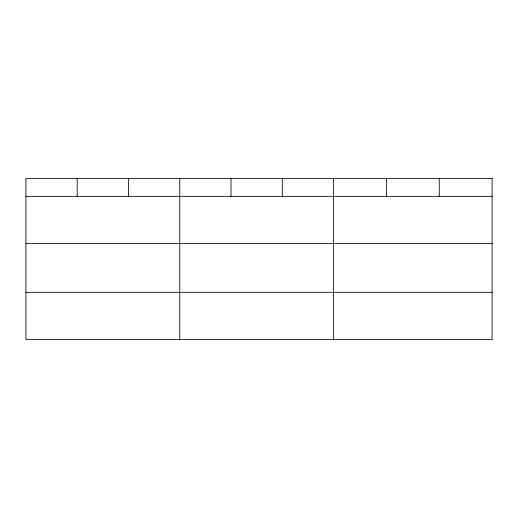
<?xml version="1.0" encoding="UTF-8"?>
<svg xmlns="http://www.w3.org/2000/svg" width="518" height="518" viewBox="0 0 518 518"><rect width="100%" height="100%" fill="white"/><g stroke="black" fill="none" stroke-linecap="round" stroke-linejoin="round"><path stroke-width="0.78" d="M25.9 196.328L492.1 196.328M25.9 243.609L492.1 243.609M25.9 292.32L492.1 292.32M439.264 178.399L439.264 196.328M386.428 178.399L386.428 196.328M333.592 178.399L333.592 339.601M282.31 178.399L282.31 196.328M231.028 178.399L231.028 196.328M179.746 178.399L179.746 339.601M128.464 178.399L128.464 196.328M77.182 178.399L77.182 196.328M492.1 178.399L25.9 178.399L25.9 339.601L492.1 339.601L492.1 178.399"/></g></svg>
